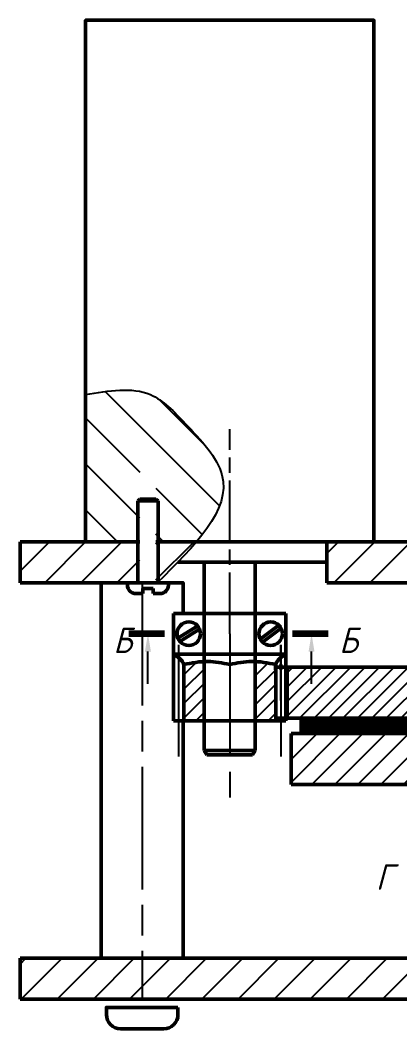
# Model space of a CAD drawing. Header units: millimetres. Extents: x 0 to 841, y -77 to 853.
# Drawn here: x 393.1 to 430.2, y 351.2 to 449.8 of the extents above; entities that cross this region are included whole.
import ezdxf

# ---------------------------------------------------------------- set-up
doc = ezdxf.new("R2010")
doc.units = ezdxf.units.MM
doc.linetypes.add('AM_ISO08W050', pattern=[18, 12, -1.5, 3, -1.5])
doc.linetypes.add('AM_ISO08W050x2', pattern=[9, 6, -0.75, 1.5, -0.75])
for name, color, linetype, lineweight in [('AM_0', 7, 'Continuous', 50), ('AM_5', 3, 'Continuous', 25), ('AM_7', 4, 'AM_ISO08W050', 25), ('AM_8', 1, 'Continuous', 25), ('AM_8N', 1, 'Continuous', 25), ('основные', 7, 'Continuous', 50), ('оч жирные', 7, 'Continuous', 140), ('тонкие', 2, 'Continuous', 25)]:
    doc.layers.add(name, color=color, linetype=linetype, lineweight=lineweight)
doc.styles.get("Standard").update_dxf_attribs({"font": 'geniso.shx', "oblique": 15})
pattern_1 = [(45, (199.460975561205, 198.8098578900189), (-0.7071067811865476, 0.7071067811865476), [])]
pattern_2 = [(45, (199.460975561205, 198.8098578900189), (-1.767766952966369, 1.767766952966369), [])]

msp = doc.modelspace()

# ---------------------------------------------------------------- hatches: boundary and pattern name
at = {"layer": 'AM_8'}
h = msp.add_hatch(dxfattribs=at)
h.set_pattern_fill('_U', color=256, scale=2.5, angle=45, style=0, pattern_type=0)
h.set_pattern_definition(pattern_2)
edge = h.paths.add_edge_path(flags=0)
edge.add_line((406.5104107181041, 394.8542315478608), (406.3444692102586, 394.9500379220852))
edge.add_line((406.3444692102585, 394.9500379220852), (406.3444692102585, 398.8098578900183))
edge.add_line((410.3169955066341, 398.8098578900183), (406.3444692102585, 398.8098578900183))
edge.add_line((406.5104107181041, 394.8542315478608), (410.3169955066342, 398.8098578900183))
edge = h.paths.add_edge_path(flags=0)
edge.add_line((404.7774819121507, 394.9500379220852), (404.514409704117, 394.7981531119606))
edge.add_line((393.060975561205, 394.8098578900189), (404.514409704117, 394.7981531119606))
edge.add_line((393.060975561205, 398.8098578900183), (393.060975561205, 394.8098578900189))
edge.add_line((404.7774819121507, 398.8098578900183), (393.060975561205, 398.8098578900183))
edge.add_line((404.7774819121507, 398.8098578900183), (404.7774819121507, 394.9500379220852))
edge = h.paths.add_edge_path(flags=0)
edge.add_line((404.7774819121507, 394.9500379220852), (404.514409704117, 394.7981531119606))
edge.add_line((404.7774819121507, 398.8098578900183), (404.7774819121507, 394.9500379220852))
edge.add_line((406.3444692102585, 398.8098578900183), (404.7774819121507, 398.8098578900183))
edge.add_line((406.3444692102585, 394.9500379220852), (406.3444692102585, 398.8098578900183))
edge.add_line((406.5104107181041, 394.8542315478608), (406.3444692102586, 394.9500379220852))
edge.add_line((406.4545372279664, 394.7961704086257), (406.5104107181041, 394.8542315478608))
edge.add_line((404.514409704117, 394.7981531119606), (406.4545372279664, 394.7961704086257))
edge = h.paths.add_edge_path(flags=0)
edge.add_line((404.7774819121507, 394.9500379220852), (404.514409704117, 394.7981531119606))
edge.add_line((404.7774819121507, 398.8098578900183), (404.7774819121507, 394.9500379220852))
edge.add_line((406.3444692102585, 398.8098578900183), (404.7774819121507, 398.8098578900183))
edge.add_line((406.3444692102585, 394.9500379220852), (406.3444692102585, 398.8098578900183))
edge.add_line((406.5104107181041, 394.8542315478608), (406.3444692102586, 394.9500379220852))
edge.add_line((406.4545372279664, 394.7961704086257), (406.5104107181041, 394.8542315478608))
edge.add_line((404.514409704117, 394.7981531119606), (406.4545372279664, 394.7961704086257))
h = msp.add_hatch(dxfattribs=at)
h.set_pattern_fill('_U', color=256, scale=2.5, angle=45, style=0, pattern_type=0)
h.set_pattern_definition(pattern_2)
edge = h.paths.add_edge_path(flags=0)
edge.add_line((442.4944692102736, 394.8098578900189), (442.4944692102736, 398.8098578900189))
edge.add_line((444.0609755612047, 398.8098578900189), (442.4944692102736, 398.8098578900189))
edge.add_line((444.0609755612047, 394.8098578900189), (444.0609755612047, 398.8098578900189))
edge.add_line((442.4944692102736, 394.8098578900189), (444.0609755612047, 394.8098578900189))
edge = h.paths.add_edge_path(flags=0)
edge.add_line((435.3444692102585, 394.8098578900189), (435.3444692102585, 398.8098578900189))
edge.add_line((440.9274819121658, 398.8098578900189), (435.3444692102585, 398.8098578900189))
edge.add_line((440.9274819121658, 398.8098578900189), (440.9274819121658, 394.8098578900189))
edge.add_line((435.3444692102585, 394.8098578900189), (440.9274819121658, 394.8098578900189))
edge = h.paths.add_edge_path(flags=0)
edge.add_line((433.7774819121507, 398.8098578900189), (433.7774819121507, 394.8098578900189))
edge.add_line((423.060975561205, 394.8098578900189), (433.7774819121507, 394.8098578900189))
edge.add_line((423.060975561205, 398.8098578900189), (423.060975561205, 394.8098578900189))
edge.add_line((433.7774819121507, 398.8098578900189), (423.060975561205, 398.8098578900189))
edge = h.paths.add_edge_path(flags=0)
edge.add_line((440.9274819121658, 398.8098578900189), (440.9274819121658, 394.8098578900189))
edge.add_line((442.4944692102736, 398.8098578900189), (440.9274819121658, 398.8098578900189))
edge.add_line((442.4944692102736, 394.8098578900189), (442.4944692102736, 398.8098578900189))
edge.add_line((440.9274819121658, 394.8098578900189), (442.4944692102736, 394.8098578900189))
edge = h.paths.add_edge_path(flags=0)
edge.add_line((433.7774819121507, 398.8098578900189), (433.7774819121507, 394.8098578900189))
edge.add_line((435.3444692102585, 398.8098578900189), (433.7774819121507, 398.8098578900189))
edge.add_line((435.3444692102585, 394.8098578900189), (435.3444692102585, 398.8098578900189))
edge.add_line((433.7774819121507, 394.8098578900189), (435.3444692102585, 394.8098578900189))
edge = h.paths.add_edge_path(flags=0)
edge.add_line((440.9274819121658, 398.8098578900189), (440.9274819121658, 394.8098578900189))
edge.add_line((442.4944692102736, 398.8098578900189), (440.9274819121658, 398.8098578900189))
edge.add_line((442.4944692102736, 394.8098578900189), (442.4944692102736, 398.8098578900189))
edge.add_line((440.9274819121658, 394.8098578900189), (442.4944692102736, 394.8098578900189))
edge = h.paths.add_edge_path(flags=0)
edge.add_line((433.7774819121507, 398.8098578900189), (433.7774819121507, 394.8098578900189))
edge.add_line((435.3444692102585, 398.8098578900189), (433.7774819121507, 398.8098578900189))
edge.add_line((435.3444692102585, 394.8098578900189), (435.3444692102585, 398.8098578900189))
edge.add_line((433.7774819121507, 394.8098578900189), (435.3444692102585, 394.8098578900189))
h = msp.add_hatch(dxfattribs=at)
h.set_pattern_fill('_U', color=256, angle=45, style=0, pattern_type=0)
h.set_pattern_definition(pattern_1)
h.paths.add_polyline_path([(409.1859755612053, 386.8098578900189), (409.1859755612053, 381.3098578900189), (411.0609755612044, 381.3098578900189), (411.0609755612047, 387.1025458011769)])
h = msp.add_hatch(dxfattribs=at)
h.set_pattern_fill('_U', color=256, angle=45, style=0, pattern_type=0)
h.set_pattern_definition(pattern_1)
h.paths.add_polyline_path([(417.9359755612053, 381.3098578900189), (417.9359755612053, 386.8098578900189), (416.0609755612047, 387.1025458011768), (416.0609755612044, 381.3098578900189)])
h = msp.add_hatch(dxfattribs=at)
h.set_pattern_fill('_U', color=256, angle=45, style=0, pattern_type=0)
h.set_pattern_definition(pattern_1)
h.paths.add_polyline_path([(416.0609755612047, 386.8098578900189), (416.0609755612044, 381.3098578900189), (417.9359755612053, 381.3098578900189), (417.9359755612053, 386.8098578900189)])
h = msp.add_hatch(dxfattribs=at)
h.set_pattern_fill('_U', color=256, angle=45, style=0, pattern_type=0)
h.set_pattern_definition(pattern_1)
h.paths.add_polyline_path([(419.1859755612047, 381.5598578900189), (448.0609765662182, 381.5598578900189), (448.0609765662182, 381.5638679044558), (450.0606730603242, 381.5628655528535), (450.0609755612047, 386.5598578900189), (419.1859755612047, 386.5598578900189)])
h = msp.add_hatch(dxfattribs=at)
h.set_pattern_fill('_U', color=256, scale=2.5, angle=45, style=0, pattern_type=0)
h.set_pattern_definition([(45, (199.460975561205, 202.817483433682), (-1.767766952966369, 1.767766952966369), [])])
h.paths.add_polyline_path([(393.060975561205, 358.0883524694908), (393.060975561205, 354.0883524694908), (447.9859755612047, 354.0883524694908), (447.9859755612047, 358.0883524694908)])
at = {"layer": 'AM_8N'}
h = msp.add_hatch(dxfattribs=at)
h.set_pattern_fill('ANSI31', color=256, angle=90, style=0)
h.set_pattern_definition([(135, (199.460975561205, 148.4403361132412), (-2.245064030267288, -2.245064030267288), [])])
edge = h.paths.add_edge_path(flags=0)
edge.add_line((406.3444692102585, 398.8098578900183), (406.3444692102585, 406.3961704086257))
edge.add_line((406.3444692102585, 406.3961704086257), (405.5609755612046, 406.8485206778153))
edge.add_line((405.5609755612046, 406.8485206778153), (404.7774819121507, 406.3961704086257))
edge.add_line((404.7774819121507, 406.3961704086257), (404.7774819121507, 398.8098578900183))
edge.add_line((399.460975561205, 398.8098578900183), (404.7774819121507, 398.8098578900183))
edge.add_line((399.460975561205, 413.1980962109084), (399.460975561205, 398.8098578900183))
edge.add_spline(control_points=[(410.3169955066346, 398.8098578900189), (412.1795910789097, 401.0166273355466), (414.3423739269538, 404.9710052720623), (409.5846432049075, 409.9743611174598), (405.5600227024601, 414.2529921986607), (401.7224985102017, 413.5892509978536), (399.460975561205, 413.1980962109084)], knot_values=[0, 0, 0, 0, 7.67519621033939, 13.86915774939755, 18.28650296557888, 24.62528450064829, 24.62528450064829, 24.62528450064829, 24.62528450064829], degree=3, periodic=0)
edge.add_line((406.3444692102585, 398.8098578900183), (410.3169955066346, 398.8098578900183))
edge = h.paths.add_edge_path(flags=0)
edge.add_line((406.3444692102585, 398.8098578900183), (406.3444692102585, 406.3961704086257))
edge.add_line((404.7774819121507, 398.8098578900183), (406.3444692102585, 398.8098578900183))
edge.add_line((404.7774819121507, 406.3961704086257), (404.7774819121507, 398.8098578900183))
edge.add_line((405.5609755612046, 406.8485206778153), (404.7774819121507, 406.3961704086257))
edge.add_line((406.3444692102585, 406.3961704086257), (405.5609755612046, 406.8485206778153))
edge = h.paths.add_edge_path(flags=0)
edge.add_line((406.3444692102585, 398.8098578900183), (406.3444692102585, 406.3961704086257))
edge.add_line((404.7774819121507, 398.8098578900183), (406.3444692102585, 398.8098578900183))
edge.add_line((404.7774819121507, 406.3961704086257), (404.7774819121507, 398.8098578900183))
edge.add_line((405.5609755612046, 406.8485206778153), (404.7774819121507, 406.3961704086257))
edge.add_line((406.3444692102585, 406.3961704086257), (405.5609755612046, 406.8485206778153))
h = msp.add_hatch(dxfattribs=at)
h.set_pattern_fill('ANSI31', color=256, scale=0.5)
h.set_pattern_definition([(45, (199.460975561205, 148.4403361132412), (-1.122532015133644, 1.122532015133644), [])])
h.paths.add_polyline_path([(492.5609745561911, 380.0638679044558), (475.7011724254189, 380.0638679044558), (475.7011724254189, 376.0715045782937), (476.0273458232647, 376.0715045782937), (476.2609755612046, 376.0715045782937), (476.2888972687447, 376.0715045782937), (476.2888972687447, 375.0638679044558), (492.5609745561911, 375.0638679044558)])
h.paths.add_polyline_path([(473.7011724254189, 378.0807269258277), (473.7011724254189, 380.0638679044558), (462.0609755612047, 380.0638679044558), (462.0609755612047, 378.5638679044558), (463.0168120898517, 378.5638679044558), (463.0168120898517, 370.5638679044558), (462.0609755612047, 370.5638679044558), (462.0609755612047, 363.0638679044558), (465.0609755612047, 363.0638679044558), (465.0609755612047, 375.0638679044558), (467.4620082613618, 375.0638679044558), (473.0620082613618, 375.0638679044558), (473.0620082613618, 375.2526124410871), (473.0620082613618, 375.9904602951214), (473.0620082613618, 376.0715045782937), (473.097948988769, 376.0715045782937), (473.7011724254189, 376.0715045782937)])
h.paths.add_polyline_path([(450.0605823161169, 380.0638679044558), (438.4207786969904, 380.0638679044558), (438.4207786969904, 376.0715045782937), (439.0240021336404, 376.0715045782937), (439.0599428610475, 376.0715045782937), (439.0599428610475, 375.9904602951214), (439.0599428610475, 375.2526124410871), (439.0599428610475, 375.0638679044558), (444.6599428610475, 375.0638679044558), (447.0609755612047, 375.0638679044558), (447.0610152379845, 363.0639586650883), (450.0595531885784, 363.0637771438234)])
h.paths.add_polyline_path([(436.4207786969904, 378.0807269258277), (436.4207786969904, 380.0638679044558), (419.5609765662182, 380.0638679044558), (419.5609765662182, 375.0638679044558), (435.8329820575001, 375.0638679044558), (435.8329820575001, 376.0715045782937), (435.8609755612047, 376.0715045782937), (436.0946052991446, 376.0715045782937), (436.4207786969904, 376.0715045782937)])
at = {"layer": 'основные'}
h = msp.add_hatch(dxfattribs=at)
h.set_pattern_fill('GRATE', color=256, scale=0.069, angle=45, style=0)
h.set_pattern_definition([(45, (199.460975561205, 198.8098578900189), (-0.03872735452211073, 0.03872735452211073), []), (135, (199.460975561205, 198.8098578900189), (-0.1549094180884429, -0.1549094180884429), [])])
h.paths.add_polyline_path([(448.0609765662182, 381.5598578900189), (420.5609765662182, 381.5598578900189), (420.5609765662182, 380.0638679044558), (448.0609765662182, 380.0638679044558)])
h.paths.add_polyline_path([(491.5609745561911, 381.5598578900189), (464.0609745561911, 381.5598578900189), (464.0609745561911, 380.0638679044558), (491.5609745561911, 380.0638679044558)])

# ---------------------------------------------------------------- linework, layer by layer
at = {"layer": 'AM_0'}
for p, q in [((416.0609755612051, 396.8098578900189), (411.0609755612051, 396.8098578900189)), ((411.0609755612051, 396.809857890019), (411.0609755612047, 386.809857890019)), ((411.0609755612051, 396.8098578900187), (416.0609755612051, 396.809857890019)), ((416.0609755612051, 396.8098578900187), (416.0609755612047, 386.8098578900187)), ((419.0609755612047, 387.8098578900189), (408.0609755612047, 387.8098578900189)), ((408.0609755612047, 386.8098578900189), (408.0609755612047, 381.3098578900189)), ((419.0609755612047, 386.8098578900189), (419.0609755612047, 381.3098578900189)), ((418.0609755612047, 386.5598578900189), (418.0609755612047, 381.5598578900189)), ((494.0609755612047, 386.5598578900189), (418.0609755612047, 386.5598578900189)), ((419.1859755612047, 386.5598578900189), (419.1859755612047, 381.5598578900189)), ((419.0609755612047, 381.3098578900189), (408.0609755612047, 381.3098578900189)), ((411.0609755612047, 381.3098578900189), (411.0609755612047, 378.3887126454902)), ((416.0609755612047, 381.3098578900189), (411.0609755612047, 381.3098578900189)), ((416.0609755612047, 381.3098578900189), (416.0609755612047, 378.3887126454902)), ((450.0609755612046, 381.5598578900189), (418.0609755612047, 381.5598578900189)), ((411.0609755612047, 378.3887126454902), (411.3279826726344, 377.9861715403383)), ((415.7939684497749, 377.9861715403383), (411.3279826726344, 377.9861715403383)), ((416.0609755612047, 378.3887126454902), (415.7939684497749, 377.9861715403383))]:
    msp.add_line(p, q, dxfattribs=at)
at = {"layer": 'AM_5'}
for p, q in [((405.5605519648651, 384.9105282296843), (405.5605519648651, 388.0701023429868)), ((421.5639043871223, 384.9105282296843), (421.5639043871223, 388.0701023429868))]:
    msp.add_line(p, q, dxfattribs=at)
at = {"layer": 'AM_5', "linetype": 'Continuous'}
for points in [[(405.8522186303652, 388.0701023429868), (405.2688852993651, 388.0701023429868), (405.5605519648651, 389.8201023429868)], [(421.8555710526224, 388.0701023429868), (421.2722377216223, 388.0701023429868), (421.5639043871223, 389.8201023429868)]]:
    msp.add_trace(points, dxfattribs=at)
at = {"layer": 'AM_7', "linetype": 'AM_ISO08W050x2'}
for p, q in [((413.5609755612047, 389.8098578900189), (413.5609755612045, 409.8098578900189)), ((411.0609755612051, 396.8098578900187), (411.0609755612051, 396.8098578900189))]:
    msp.add_line(p, q, dxfattribs=at)
at = {"layer": 'AM_7'}
for p, q in [((404.9978544649092, 394.8098578900189), (404.9978544649092, 354.0807269258277)), ((413.5609755612047, 389.8098578900189), (413.5609755612047, 373.8098578900189)), ((408.5609755612047, 388.7271783615864), (408.5609755612047, 377.8098578900189)), ((418.5285606800843, 388.7271783615864), (418.5609755612047, 377.8098578900189)), ((418.5609755612046, 388.7271783615864), (418.5609755612047, 378.0598578900189))]:
    msp.add_line(p, q, dxfattribs=at)
at = {"layer": 'основные'}
for p, q in [((399.460975561205, 413.1980962109084), (399.460975561205, 398.8098578900183)), ((404.5609755612046, 402.8250379220852), (404.7774819121507, 402.9861181932727)), ((404.5609755612046, 394.8250379220852), (404.5609755612046, 402.8250379220852)), ((404.5609755612046, 402.8250379220852), (406.5609755612046, 402.8250379220852)), ((404.7774819121507, 402.9861181932727), (405.5609755612046, 402.9861181932727)), ((405.5609755612046, 402.9861181932727), (406.3444692102585, 402.9861181932727)), ((406.3444692102585, 402.9861181932727), (406.5609755612046, 402.8250379220852)), ((406.5609755612046, 402.8250379220852), (406.5609755612046, 394.9004064817547)), ((427.660975561205, 398.8098578900189), (427.660975561205, 402.8098578900189)), ((393.060975561205, 398.8098578900183), (393.060975561205, 394.8098578900189)), ((399.460975561205, 398.8098578900183), (404.7774819121507, 398.8098578900183)), ((406.3444692102585, 398.8098578900183), (413.5609755612046, 398.8098578900183)), ((423.060975561205, 398.8098578900189), (423.060975561205, 396.8098578900189)), ((423.060975561205, 398.8098578900189), (423.060975561205, 394.8098578900189)), ((427.660975561205, 398.8098578900189), (433.7774819121507, 398.8098578900189)), ((413.5609755612051, 396.8098578900189), (408.4811341345761, 396.8098578900186)), ((413.5609755612051, 396.8098578900189), (423.0609755612051, 396.8098578900189)), ((423.060975561205, 394.8098578900189), (444.0609755612047, 394.8098578900189)), ((405.0609755612047, 393.7500379220853), (405.0609755612047, 394.2500379220853)), ((405.0609755612047, 394.2500379220853), (406.0609755612047, 394.2500379220853)), ((406.0609755612047, 394.2500379220853), (406.0609755612047, 393.7500379220853)), ((408.0609755612047, 387.8098578900189), (408.0609755612047, 391.8098578900189)), ((408.0609755612047, 391.8098578900189), (419.0609755612046, 391.8098578900189)), ((419.0609755612046, 391.8098578900189), (419.0609755612046, 387.8098578900189)), ((410.4335497419995, 390.5866706163176), (408.4948391813646, 389.3776209017212)), ((416.5402228269988, 389.299518499024), (418.3708940934999, 390.6411232521774)), ((408.6919417032855, 389.0615671148814), (410.617771280265, 390.2625837842525)), ((418.6033134699021, 390.349659560868), (416.7603976896891, 388.9990814337963)), ((408.4948391813646, 389.3776209017212), (408.6919417032855, 389.0615671148814)), ((416.7603976896891, 388.9990814337963), (416.5402228269988, 389.299518499024)), ((408.0609755612047, 386.8098578900189), (408.0609755612047, 387.8098578900189)), ((419.0609755612047, 386.8098578900189), (419.0609755612047, 387.8098578900189)), ((409.0609755612047, 381.3098578900189), (409.0609755612047, 386.8098578900189)), ((411.0609755612047, 386.8098578900189), (411.0609755612044, 381.3098578900189)), ((416.0609755612047, 386.8098578900189), (416.0609755612044, 381.3098578900189)), ((418.0609755612047, 381.3098578900189), (418.0609755612047, 386.8098578900189)), ((418.5609755612047, 386.8098578900189), (418.5609755612047, 386.3098578900189)), ((420.5609765662182, 380.0638679044558), (420.5609765662182, 381.5598578900189)), ((420.5609765662182, 380.0638679044558), (419.5609765662182, 380.0638679044558)), ((419.5609765662182, 380.0638679044558), (419.5609765662182, 375.0638679044558)), ((450.0609755612047, 380.0638679044558), (419.5609765662182, 380.0638679044558)), ((448.0609765662182, 380.0638679044558), (420.5609765662182, 380.0638679044558)), ((411.0609755612047, 378.3887126454902), (416.0609755612047, 378.3887126454902)), ((435.8609755612047, 375.0638679044558), (419.5609765662182, 375.0638679044558)), ((393.060975561205, 358.0883524694908), (393.060975561205, 354.0883524694908))]:
    msp.add_line(p, q, dxfattribs=at)
for points in [[(410.3169955066346, 398.8098578900189), (427.660975561205, 398.8098578900189), (427.660975561205, 449.8098578900189), (399.460975561205, 449.8098578900189), (399.460975561205, 413.1980962109084)], [(404.7774819121507, 398.8098578900184), (393.060975561205, 398.8098578900183)], [(410.3169955066343, 398.8098578900184), (406.3444692102585, 398.8098578900184)], [(393.060975561205, 394.8098578900189), (404.5346829744054, 394.809857890019)], [(408.9978544649082, 381.3098578900189), (408.9978544649092, 358.0883524694908), (400.9978544649092, 358.0883524694908), (400.9978544649082, 394.7961704086257), (408.9978544649082, 394.7961704086257), (408.9978544649082, 391.8098578900189)], [(393.060975561205, 358.0883524694908), (447.9859755612047, 358.0883524694908), (447.9859755612047, 354.0883524694908), (393.060975561205, 354.0883524694908)]]:
    msp.add_lwpolyline(points, dxfattribs=at)
msp.add_lwpolyline([(405.0609755612046, 393.7500379220853), (404.3609755612046, 393.7500379220853, -0.414213562373095), (403.5609755612046, 394.5500379220853), (403.5609755612046, 394.7961704086257), (407.5609755612046, 394.7961704086257), (407.5609755612046, 394.5500379220853, -0.414213562373095), (406.7609755612045, 393.7500379220853), (406.0609755612046, 393.7500379220853)], format="xyb", dxfattribs=at)
msp.add_lwpolyline([(408.4978544649082, 353.2883524694907), (408.4978544649082, 352.5883524694907, -0.414213562373095), (407.0978544649082, 351.1883524694907), (402.8978544649082, 351.1883524694907, -0.414213562373095), (401.4978544649082, 352.5883524694907), (401.4978544649082, 353.2883524694907)], format="xyb", close=True, dxfattribs=at)
for centre in [(409.5563052308148, 389.8201023429868), (417.5656458915945, 389.8201023429868)]:
    msp.add_circle(centre, 1.15, dxfattribs=at)
for points in [[(408.0609755612047, 387.8098578900189), (409.0609755612047, 386.8098578900189), (409.0609755612047, 386.2333350042003)], [(419.0609755612047, 387.8098578900189), (418.0609755612047, 386.8098578900189), (418.0609755612047, 386.2333350042003)], [(409.0609755612047, 386.8098578900189), (411.4022875055321, 387.108753177777), (413.5609755612047, 386.8098578900189)], [(418.0609755612047, 386.8098578900189), (415.7196636168773, 387.108753177777), (413.5609755612047, 386.8098578900189)]]:
    msp.add_spline(points, degree=3, dxfattribs=at)
at = {"layer": 'оч жирные'}
for p, q in [((407.1843931581831, 389.8201023429868), (403.6843931581831, 389.8201023429868)), ((423.1877455804403, 389.8201023429868), (419.6877455804403, 389.8201023429868))]:
    msp.add_line(p, q, dxfattribs=at)
at = {"layer": 'тонкие'}
msp.add_spline([(399.460975561205, 413.1980962109084), (405.7997570962744, 413.1980962109084), (409.2046162110665, 410.3838692891167), (412.8059130103576, 405.3444426440759), (406.4545372279664, 394.7961704086257)], degree=3, dxfattribs=at)

# ---------------------------------------------------------------- texts
at = {"layer": 'оч жирные', "char_height": 2.5, "attachment_point": 1}
for s, insert in [('Б', (402.1664974580034, 390.4315327047739)), ('Б', (424.2626953846819, 390.4315327047739)), ('Г', (427.8555544359809, 367.2859109816008))]:
    msp.add_mtext(s, dxfattribs=dict(at, insert=insert))

doc.saveas('drawing.dxf')
